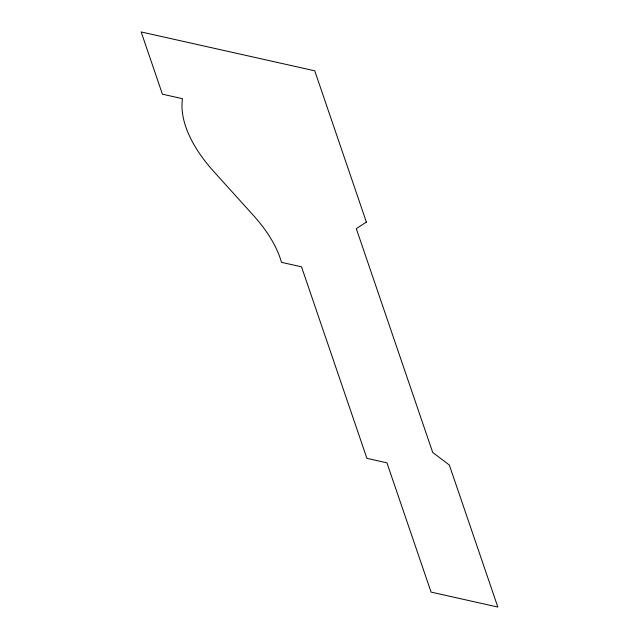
<?xml version="1.0" encoding="UTF-8"?>
<svg xmlns="http://www.w3.org/2000/svg" width="639" height="639" viewBox="0 0 639 639"><rect width="100%" height="100%" fill="white"/><g stroke="black" fill="none" stroke-linecap="round" stroke-linejoin="round"><path stroke-width="0.96" d="M366.387 222.084L356.306 228.666L432.715 452.46L449.337 465.024L497.829 607.05L431.077 592.105L386.938 462.828L366.906 458.347L301.52 266.83L281.487 262.349A139.446 72.031 29.1 0 0 253.363 215.359L213.937 171.707A146.379 75.61 29.1 0 1 182.45 98.678L162.418 94.189L141.171 31.95L314.739 70.809L366.387 222.084"/></g></svg>
